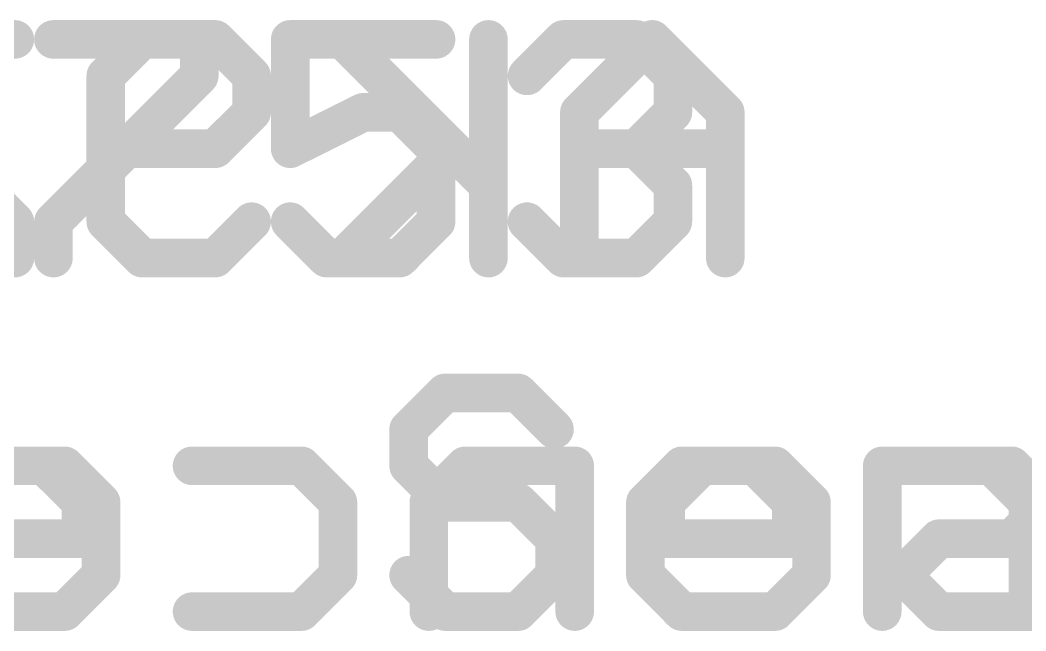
# Model space of a CAD drawing. Extents: x -36 to 72, y -21 to 37.
# Drawn here: x 12.645 to 16.618, y 21.59 to 24.004 of the extents above; entities that cross this region are included whole.
import ezdxf

# ---------------------------------------------------------------- set-up
doc = ezdxf.new("R2010")
doc.units = 0
doc.layers.add('21', color=41, linetype='CONTINUOUS')
doc.layers.add('22', color=40, linetype='CONTINUOUS')

msp = doc.modelspace()

# ---------------------------------------------------------------- linework, layer by layer
at = {"layer": '21', "const_width": 0.1524}
for points in [[(12.7762, 23.9275), (13.3524, 23.9275)], [(13.3524, 23.9275), (13.3524, 23.7835)], [(14.2879, 23.9275), (13.7117, 23.9275)], [(13.7117, 23.9275), (13.7117, 23.4954)], [(14.6472, 23.7835), (14.7913, 23.9275)], [(14.7913, 23.9275), (15.0794, 23.9275)], [(15.0794, 23.9275), (15.2235, 23.7835)], [(13.3524, 23.7835), (12.7762, 23.2073)], [(15.2235, 23.7835), (15.2235, 23.6394)], [(13.7117, 23.4954), (13.9998, 23.6394)], [(13.9998, 23.6394), (14.1439, 23.6394)], [(14.1439, 23.6394), (14.2879, 23.4954)], [(15.2235, 23.6394), (15.0794, 23.4954)], [(14.2879, 23.4954), (14.2879, 23.2073)], [(15.0794, 23.4954), (14.9354, 23.4954)], [(15.0794, 23.4954), (15.2235, 23.3513)], [(15.2235, 23.3513), (15.2235, 23.2073)], [(12.7762, 23.2073), (12.7762, 23.0632)], [(13.8558, 23.0632), (13.7117, 23.2073)], [(14.2879, 23.2073), (14.1439, 23.0632)], [(14.7913, 23.0632), (14.6472, 23.2073)], [(15.2235, 23.2073), (15.0794, 23.0632)], [(14.1439, 23.0632), (13.8558, 23.0632)], [(15.0794, 23.0632), (14.7913, 23.0632)], [(14.3235, 22.5305), (14.1795, 22.3865)], [(14.6116, 22.5305), (14.3235, 22.5305)], [(14.7557, 22.3865), (14.6116, 22.5305)], [(14.1795, 22.3865), (14.1795, 22.2424)], [(12.4525, 22.2424), (12.7406, 22.2424)], [(12.7406, 22.2424), (12.8847, 22.0984)], [(14.1795, 22.2424), (14.3235, 22.0984)], [(15.115, 22.0984), (15.259, 22.2424)], [(15.259, 22.2424), (15.5472, 22.2424)], [(15.5472, 22.2424), (15.6912, 22.0984)], [(16.0505, 21.6662), (16.0505, 22.2424)], [(16.0505, 22.2424), (16.4827, 22.2424)], [(16.4827, 22.2424), (16.6267, 22.0984)], [(12.8847, 22.0984), (12.8847, 21.9543)], [(14.3235, 22.0984), (14.6116, 22.0984)], [(14.6116, 22.0984), (14.7557, 21.9543)], [(15.115, 21.8103), (15.115, 22.0984)], [(15.6912, 22.0984), (15.6912, 21.9543)], [(16.6267, 22.0984), (16.6267, 21.6662)], [(12.8847, 21.9543), (12.3084, 21.9543)], [(14.7557, 21.9543), (14.7557, 21.8103)], [(15.6912, 21.9543), (15.115, 21.9543)], [(14.3235, 21.6662), (14.1795, 21.8103)], [(14.7557, 21.8103), (14.6116, 21.6662)], [(15.259, 21.6662), (15.115, 21.8103)], [(12.7406, 21.6662), (12.4525, 21.6662)], [(14.6116, 21.6662), (14.3235, 21.6662)], [(15.5472, 21.6662), (15.259, 21.6662)]]:
    msp.add_lwpolyline(points, dxfattribs=at)
at = {"layer": '21', "const_width": 0.0762}
for points in [[(12.7762, 23.9656, 1), (12.7762, 23.8894)], [(13.3905, 23.9275, 1), (13.3143, 23.9275)], [(13.3524, 23.8894, 1), (13.3524, 23.9656)], [(13.7117, 23.9656, 1), (13.7117, 23.8894)], [(13.7498, 23.9275, 1), (13.6736, 23.9275)], [(14.2879, 23.8894, 1), (14.2879, 23.9656)], [(14.7913, 23.9656, 1), (14.7913, 23.8894)], [(14.8182, 23.9006, 1), (14.7644, 23.9545)], [(15.1063, 23.9545, 1), (15.0525, 23.9006)], [(15.0794, 23.8894, 1), (15.0794, 23.9656)], [(13.3794, 23.7565, 1), (13.3255, 23.8104)], [(14.6203, 23.8104, 1), (14.6742, 23.7565)], [(15.2616, 23.7835, 1), (15.1854, 23.7835)], [(15.1965, 23.7565, 1), (15.2504, 23.8104)], [(13.3143, 23.7835, 1), (13.3905, 23.7835)], [(13.9998, 23.6775, 1), (13.9998, 23.6013)], [(14.0169, 23.6053, 1), (13.9828, 23.6735)], [(14.1708, 23.6664, 1), (14.1169, 23.6125)], [(14.1439, 23.6013, 1), (14.1439, 23.6775)], [(15.2504, 23.6125, 1), (15.1965, 23.6664)], [(15.1854, 23.6394, 1), (15.2616, 23.6394)], [(13.6947, 23.5294, 1), (13.7288, 23.4613)], [(14.326, 23.4954, 1), (14.2498, 23.4954)], [(14.9354, 23.5335, 1), (14.9354, 23.4573)], [(15.1063, 23.5223, 1), (15.0525, 23.4684)], [(15.0794, 23.4573, 1), (15.0794, 23.5335)], [(13.6736, 23.4954, 1), (13.7498, 23.4954)], [(14.261, 23.4684, 1), (14.3149, 23.5223)], [(15.0525, 23.5223, 1), (15.1063, 23.4684)], [(15.2616, 23.3513, 1), (15.1854, 23.3513)], [(15.1965, 23.3244, 1), (15.2504, 23.3783)], [(12.8143, 23.2073, 1), (12.7381, 23.2073)], [(12.7493, 23.2342, 1), (12.8031, 23.1803)], [(13.7387, 23.2342, 1), (13.6848, 23.1803)], [(14.2498, 23.2073, 1), (14.326, 23.2073)], [(14.3149, 23.1803, 1), (14.261, 23.2342)], [(14.6742, 23.2342, 1), (14.6203, 23.1803)], [(15.1854, 23.2073, 1), (15.2616, 23.2073)], [(15.2504, 23.1803, 1), (15.1965, 23.2342)], [(13.8558, 23.1013, 1), (13.8558, 23.0251)], [(13.8288, 23.0363, 1), (13.8827, 23.0901)], [(14.1169, 23.0901, 1), (14.1708, 23.0363)], [(14.1439, 23.0251, 1), (14.1439, 23.1013)], [(14.7913, 23.1013, 1), (14.7913, 23.0251)], [(14.7644, 23.0363, 1), (14.8182, 23.0901)], [(15.0525, 23.0901, 1), (15.1063, 23.0363)], [(15.0794, 23.0251, 1), (15.0794, 23.1013)], [(12.7381, 23.0632, 1), (12.8143, 23.0632)], [(14.3235, 22.5686, 1), (14.3235, 22.4924)], [(14.3505, 22.5036, 1), (14.2966, 22.5575)], [(14.6386, 22.5575, 1), (14.5847, 22.5036)], [(14.6116, 22.4924, 1), (14.6116, 22.5686)], [(14.1525, 22.4134, 1), (14.2064, 22.3595)], [(14.2176, 22.3865, 1), (14.1414, 22.3865)], [(14.7288, 22.3595, 1), (14.7826, 22.4134)], [(12.7675, 22.2694, 1), (12.7137, 22.2155)], [(12.7406, 22.2043, 1), (12.7406, 22.2805)], [(14.2064, 22.2694, 1), (14.1525, 22.2155)], [(15.259, 22.2805, 1), (15.259, 22.2043)], [(15.286, 22.2155, 1), (15.2321, 22.2694)], [(15.5741, 22.2694, 1), (15.5202, 22.2155)], [(15.5472, 22.2043, 1), (15.5472, 22.2805)], [(16.0886, 22.2424, 1), (16.0124, 22.2424)], [(16.0505, 22.2805, 1), (16.0505, 22.2043)], [(16.5096, 22.2694, 1), (16.4557, 22.2155)], [(16.4827, 22.2043, 1), (16.4827, 22.2805)], [(14.1414, 22.2424, 1), (14.2176, 22.2424)], [(12.9228, 22.0984, 1), (12.8466, 22.0984)], [(14.3235, 22.1365, 1), (14.3235, 22.0603)], [(14.6386, 22.1253, 1), (14.5847, 22.0714)], [(14.6116, 22.0603, 1), (14.6116, 22.1365)], [(15.1531, 22.0984, 1), (15.0769, 22.0984)], [(15.7293, 22.0984, 1), (15.6531, 22.0984)], [(16.6648, 22.0984, 1), (16.5886, 22.0984)], [(12.8577, 22.0714, 1), (12.9116, 22.1253)], [(14.2966, 22.0714, 1), (14.3505, 22.1253)], [(15.088, 22.1253, 1), (15.1419, 22.0714)], [(15.6643, 22.0714, 1), (15.7182, 22.1253)], [(16.5998, 22.0714, 1), (16.6537, 22.1253)], [(12.8847, 21.9162, 1), (12.8847, 21.9924)], [(14.7938, 21.9543, 1), (14.7176, 21.9543)], [(14.7288, 21.9274, 1), (14.7826, 21.9813)], [(15.115, 21.9924, 1), (15.115, 21.9162)], [(15.6912, 21.9162, 1), (15.6912, 21.9924)], [(12.8466, 21.9543, 1), (12.9228, 21.9543)], [(15.6531, 21.9543, 1), (15.7293, 21.9543)], [(14.2064, 21.8372, 1), (14.1525, 21.7833)], [(14.7826, 21.7833, 1), (14.7288, 21.8372)], [(15.1419, 21.8372, 1), (15.088, 21.7833)], [(14.7176, 21.8103, 1), (14.7938, 21.8103)], [(15.0769, 21.8103, 1), (15.1531, 21.8103)], [(12.7406, 21.6281, 1), (12.7406, 21.7043)], [(14.3235, 21.7043, 1), (14.3235, 21.6281)], [(14.6116, 21.6281, 1), (14.6116, 21.7043)], [(15.259, 21.7043, 1), (15.259, 21.6281)], [(15.5472, 21.6281, 1), (15.5472, 21.7043)], [(14.2966, 21.6393, 1), (14.3505, 21.6931)], [(14.5847, 21.6931, 1), (14.6386, 21.6393)], [(15.2321, 21.6393, 1), (15.286, 21.6931)], [(16.0124, 21.6662, 1), (16.0886, 21.6662)], [(16.5886, 21.6662, 1), (16.6648, 21.6662)]]:
    msp.add_lwpolyline(points, format="xyb", dxfattribs=at)
at = {"layer": '22', "const_width": 0.1524}
for points in [[(12.6238, 23.9275), (12.0476, 23.9275)], [(12.9831, 23.7835), (13.1272, 23.9275)], [(13.1272, 23.9275), (13.4153, 23.9275)], [(13.4153, 23.9275), (13.5593, 23.7835)], [(14.4948, 23.3513), (13.9186, 23.9275)], [(14.4948, 23.9275), (14.4948, 23.0632)], [(15.1422, 23.9275), (14.8541, 23.6394)], [(15.4304, 23.6394), (15.1422, 23.9275)], [(12.0476, 23.7835), (12.6238, 23.2073)], [(12.9831, 23.2073), (12.9831, 23.7835)], [(13.5593, 23.7835), (13.5593, 23.6394)], [(13.5593, 23.6394), (13.4153, 23.4954)], [(14.8541, 23.6394), (14.8541, 23.0632)], [(15.4304, 23.0632), (15.4304, 23.6394)], [(13.4153, 23.4954), (12.9831, 23.4954)], [(14.3508, 23.4954), (13.9186, 23.0632)], [(15.4304, 23.4954), (14.8541, 23.4954)], [(12.6238, 23.2073), (12.6238, 23.0632)], [(13.1272, 23.0632), (12.9831, 23.2073)], [(13.5593, 23.2073), (13.4153, 23.0632)], [(13.4153, 23.0632), (13.1272, 23.0632)], [(12.8205, 22.2424), (12.5324, 22.2424)], [(12.9646, 22.0984), (12.8205, 22.2424)], [(13.3239, 22.2424), (13.756, 22.2424)], [(13.756, 22.2424), (13.9001, 22.0984)], [(14.4034, 22.2424), (14.2594, 22.0984)], [(14.8356, 22.2424), (14.4034, 22.2424)], [(14.8356, 21.6662), (14.8356, 22.2424)], [(15.339, 22.2424), (15.1949, 22.0984)], [(15.6271, 22.2424), (15.339, 22.2424)], [(15.7711, 22.0984), (15.6271, 22.2424)], [(16.5626, 22.2424), (16.1304, 22.2424)], [(16.7066, 22.0984), (16.5626, 22.2424)], [(12.9646, 21.8103), (12.9646, 22.0984)], [(13.9001, 22.0984), (13.9001, 21.8103)], [(14.2594, 22.0984), (14.2594, 21.6662)], [(15.1949, 22.0984), (15.1949, 21.9543)], [(15.7711, 21.8103), (15.7711, 22.0984)], [(16.5626, 21.9543), (16.7066, 22.0984)], [(12.3883, 21.9543), (12.9646, 21.9543)], [(15.1949, 21.9543), (15.7711, 21.9543)], [(16.1304, 21.8103), (16.2745, 21.9543)], [(16.2745, 21.9543), (16.5626, 21.9543)], [(12.8205, 21.6662), (12.9646, 21.8103)], [(13.9001, 21.8103), (13.756, 21.6662)], [(15.6271, 21.6662), (15.7711, 21.8103)], [(16.2745, 21.6662), (16.1304, 21.8103)], [(12.5324, 21.6662), (12.8205, 21.6662)], [(13.756, 21.6662), (13.3239, 21.6662)], [(15.339, 21.6662), (15.6271, 21.6662)], [(16.7066, 21.6662), (16.2745, 21.6662)]]:
    msp.add_lwpolyline(points, dxfattribs=at)
at = {"layer": '22', "const_width": 0.0762}
for points in [[(12.6238, 23.8894, 1), (12.6238, 23.9656)], [(13.1272, 23.9656, 1), (13.1272, 23.8894)], [(13.1541, 23.9006, 1), (13.1002, 23.9545)], [(13.4422, 23.9545, 1), (13.3883, 23.9006)], [(13.4153, 23.8894, 1), (13.4153, 23.9656)], [(13.9456, 23.9545, 1), (13.8917, 23.9006)], [(14.5329, 23.9275, 1), (14.4567, 23.9275)], [(15.1692, 23.9545, 1), (15.1153, 23.9006)], [(15.1692, 23.9006, 1), (15.1153, 23.9545)], [(13.0212, 23.7835, 1), (12.945, 23.7835)], [(12.9562, 23.8104, 1), (13.01, 23.7565)], [(13.5974, 23.7835, 1), (13.5212, 23.7835)], [(13.5324, 23.7565, 1), (13.5863, 23.8104)], [(13.5863, 23.6125, 1), (13.5324, 23.6664)], [(14.8922, 23.6394, 1), (14.816, 23.6394)], [(14.8272, 23.6664, 1), (14.8811, 23.6125)], [(15.4685, 23.6394, 1), (15.3923, 23.6394)], [(15.4034, 23.6125, 1), (15.4573, 23.6664)], [(13.5212, 23.6394, 1), (13.5974, 23.6394)], [(12.9831, 23.5335, 1), (12.9831, 23.4573)], [(13.4153, 23.4573, 1), (13.4153, 23.5335)], [(14.3777, 23.4684, 1), (14.3238, 23.5223)], [(14.8541, 23.5335, 1), (14.8541, 23.4573)], [(15.4304, 23.4573, 1), (15.4304, 23.5335)], [(13.3883, 23.5223, 1), (13.4422, 23.4684)], [(14.4679, 23.3244, 1), (14.5218, 23.3783)], [(12.6619, 23.2073, 1), (12.5857, 23.2073)], [(12.5969, 23.1803, 1), (12.6507, 23.2342)], [(13.01, 23.2342, 1), (12.9562, 23.1803)], [(12.945, 23.2073, 1), (13.0212, 23.2073)], [(13.5863, 23.1803, 1), (13.5324, 23.2342)], [(13.1272, 23.1013, 1), (13.1272, 23.0251)], [(13.1002, 23.0363, 1), (13.1541, 23.0901)], [(13.3883, 23.0901, 1), (13.4422, 23.0363)], [(13.4153, 23.0251, 1), (13.4153, 23.1013)], [(13.8917, 23.0901, 1), (13.9456, 23.0363)], [(12.5857, 23.0632, 1), (12.6619, 23.0632)], [(14.4567, 23.0632, 1), (14.5329, 23.0632)], [(14.816, 23.0632, 1), (14.8922, 23.0632)], [(15.3923, 23.0632, 1), (15.4685, 23.0632)], [(12.8475, 22.2694, 1), (12.7936, 22.2155)], [(12.8205, 22.2043, 1), (12.8205, 22.2805)], [(13.3239, 22.2805, 1), (13.3239, 22.2043)], [(13.783, 22.2694, 1), (13.7291, 22.2155)], [(13.756, 22.2043, 1), (13.756, 22.2805)], [(14.4034, 22.2805, 1), (14.4034, 22.2043)], [(14.4304, 22.2155, 1), (14.3765, 22.2694)], [(14.8737, 22.2424, 1), (14.7975, 22.2424)], [(14.8356, 22.2043, 1), (14.8356, 22.2805)], [(15.339, 22.2805, 1), (15.339, 22.2043)], [(15.3659, 22.2155, 1), (15.312, 22.2694)], [(15.654, 22.2694, 1), (15.6001, 22.2155)], [(15.6271, 22.2043, 1), (15.6271, 22.2805)], [(16.1304, 22.2805, 1), (16.1304, 22.2043)], [(16.5895, 22.2694, 1), (16.5356, 22.2155)], [(16.5626, 22.2043, 1), (16.5626, 22.2805)], [(13.0027, 22.0984, 1), (12.9265, 22.0984)], [(13.9382, 22.0984, 1), (13.862, 22.0984)], [(14.2975, 22.0984, 1), (14.2213, 22.0984)], [(15.233, 22.0984, 1), (15.1568, 22.0984)], [(15.8092, 22.0984, 1), (15.733, 22.0984)], [(12.9376, 22.0714, 1), (12.9915, 22.1253)], [(13.8731, 22.0714, 1), (13.927, 22.1253)], [(14.2324, 22.1253, 1), (14.2863, 22.0714)], [(15.168, 22.1253, 1), (15.2218, 22.0714)], [(15.7442, 22.0714, 1), (15.7981, 22.1253)], [(12.9646, 21.9162, 1), (12.9646, 21.9924)], [(15.1949, 21.9924, 1), (15.1949, 21.9162)], [(15.7711, 21.9162, 1), (15.7711, 21.9924)], [(16.2745, 21.9924, 1), (16.2745, 21.9162)], [(16.3014, 21.9274, 1), (16.2475, 21.9813)], [(16.5356, 21.9813, 1), (16.5895, 21.9274)], [(16.5626, 21.9162, 1), (16.5626, 21.9924)], [(15.1568, 21.9543, 1), (15.233, 21.9543)], [(12.9915, 21.7833, 1), (12.9376, 21.8372)], [(13.927, 21.7833, 1), (13.8731, 21.8372)], [(15.7981, 21.7833, 1), (15.7442, 21.8372)], [(16.1574, 21.8372, 1), (16.1035, 21.7833)], [(16.1035, 21.8372, 1), (16.1574, 21.7833)], [(12.9265, 21.8103, 1), (13.0027, 21.8103)], [(13.862, 21.8103, 1), (13.9382, 21.8103)], [(15.733, 21.8103, 1), (15.8092, 21.8103)], [(12.8205, 21.6281, 1), (12.8205, 21.7043)], [(13.3239, 21.7043, 1), (13.3239, 21.6281)], [(13.756, 21.6281, 1), (13.756, 21.7043)], [(15.339, 21.7043, 1), (15.339, 21.6281)], [(15.6271, 21.6281, 1), (15.6271, 21.7043)], [(16.2745, 21.7043, 1), (16.2745, 21.6281)], [(12.7936, 21.6931, 1), (12.8475, 21.6393)], [(13.7291, 21.6931, 1), (13.783, 21.6393)], [(14.2213, 21.6662, 1), (14.2975, 21.6662)], [(14.7975, 21.6662, 1), (14.8737, 21.6662)], [(15.6001, 21.6931, 1), (15.654, 21.6393)], [(16.2475, 21.6393, 1), (16.3014, 21.6931)]]:
    msp.add_lwpolyline(points, format="xyb", dxfattribs=at)

doc.saveas('drawing.dxf')
